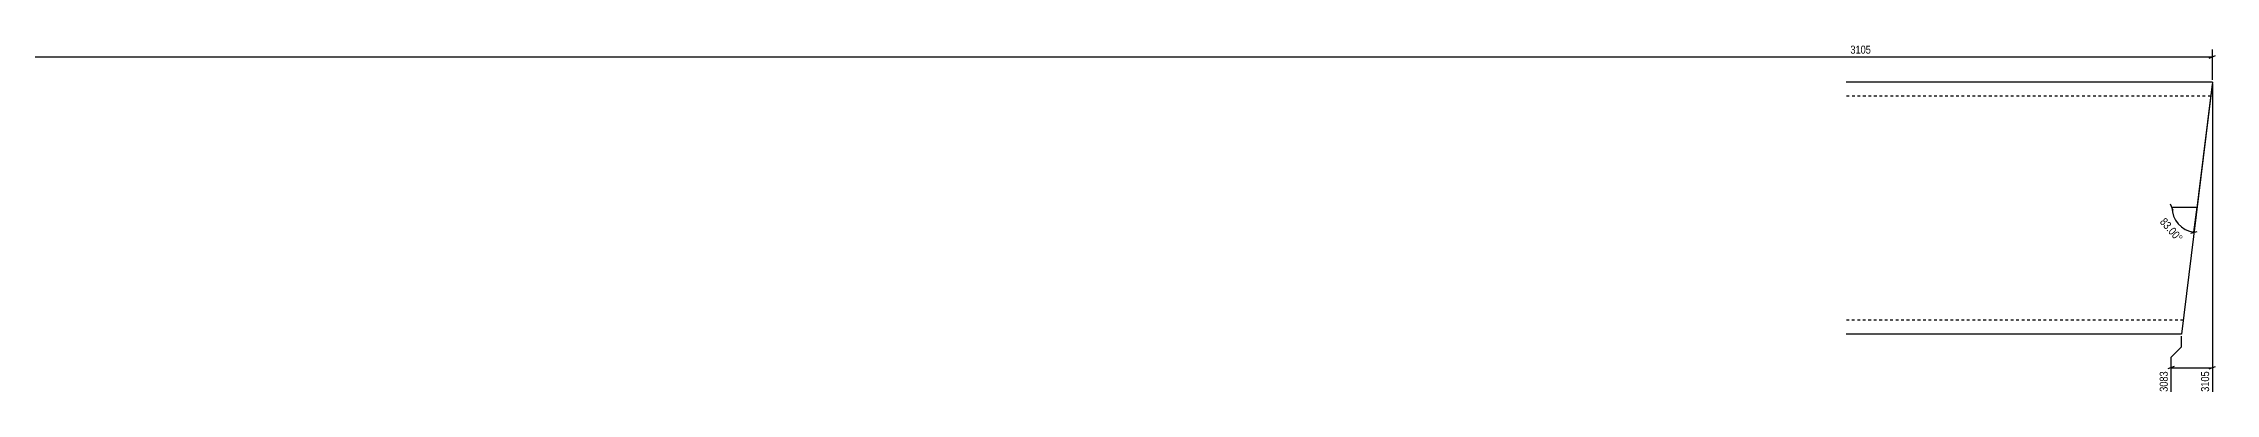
# Model space of a CAD drawing. Header units: millimetres. Extents: x 4 to 3114, y 3 to 253.
# Drawn here: x 1559 to 3114, y 3 to 253 of the extents above; entities that cross this region are included whole.
import ezdxf

# ---------------------------------------------------------------- set-up
doc = ezdxf.new("R2010")
doc.units = ezdxf.units.MM
doc.linetypes.add('DXK_LINE_DOT2', pattern=[3.9198, 1.9599, -1.9599])
doc.layers.add('MÅLSÆTNING', color=7, linetype='Continuous')
doc.layers.add('STÅL', color=7, linetype='Continuous')
doc.styles.add('Arial Narrow', font='ARIALN.TTF', dxfattribs={"height": 0.2})

msp = doc.modelspace()

# ---------------------------------------------------------------- linework, layer by layer
at = {"layer": 'MÅLSÆTNING', "color": 7, "linetype": 'Continuous'}
for p, q in [((3111.5, 227.3), (3111.5, 249.1)), ((6.8, 243.8), (3111.5, 243.8)), ((3109.2, 242.9), (3113.7, 244.7)), ((3111.3, 224.3), (3098.3, 118.5)), ((3111.5, 224.3), (3111.5, 4.5)), ((3083.4, 134.1), (3081.6, 138.6)), ((3082.5, 136.4), (3100.5, 136.4)), ((3098.3, 118.5), (3100.5, 136.4)), ((3096, 117.9), (3100.6, 119.1)), ((3081.9, 29.2), (3089.4, 36.7)), ((3089.4, 36.7), (3089.4, 44.3)), ((3084.1, 22.6), (3079.6, 20.8)), ((3081.9, 4.5), (3081.9, 29.2)), ((3081.9, 21.7), (3111.5, 21.7)), ((3109.2, 20.8), (3113.7, 22.6))]:
    msp.add_line(p, q, dxfattribs=at)
msp.add_arc((3100.5, 136.4), 18, 180, 263, dxfattribs=at)
at = {"layer": 'STÅL', "color": 2, "linetype": 'Continuous'}
for p, q in [((3111.5, 225.8), (2849.4, 225.8)), ((3111.5, 225.8), (3108.4, 200.8)), ((3108.4, 200.8), (3089.4, 45.8)), ((3089.4, 45.8), (2849.4, 45.8))]:
    msp.add_line(p, q, dxfattribs=at)
at = {"layer": 'STÅL', "color": 7, "linetype": 'DXK_LINE_DOT2'}
for p, q in [((3111.3, 223.9), (3108.4, 200.8)), ((3110.3, 215.8), (2849.4, 215.8)), ((3090.6, 55.8), (2849.4, 55.8))]:
    msp.add_line(p, q, dxfattribs=at)

# ---------------------------------------------------------------- next in the draw order: wipeouts: each hides what was drawn before it
at = {"color": 0}
for points in [[(2868.2, 244.9), (2868.2, 253.3), (2851.2, 253.3), (2851.2, 244.9)], [(3086.4, 109.2), (3092.7, 114.7), (3078.1, 131.2), (3071.8, 125.7)]]:
    msp.add_wipeout(points, dxfattribs=at).dxf.layer = 'MÅLSÆTNING'
at = {"color": 0, "linetype": 'Continuous'}
for points in [[(3080.7, 20.3), (3072.3, 20.3), (3072.3, 3.3), (3080.7, 3.3)], [(3110.3, 20.3), (3101.9, 20.3), (3101.9, 3.3), (3110.3, 3.3)]]:
    msp.add_wipeout(points, dxfattribs=at).dxf.layer = 'MÅLSÆTNING'

# ---------------------------------------------------------------- next in the draw order: texts
at = {"layer": 'MÅLSÆTNING', "color": 3, "style": 'Arial Narrow'}
msp.add_text('3105', height=5.73, dxfattribs=at).set_placement((2852.4, 246.1))
msp.add_text('83.00°', height=5.73, rotation=-48.5009, dxfattribs=at).set_placement((3073.5, 125.6))
at = {"layer": 'MÅLSÆTNING', "color": 3, "linetype": 'Continuous', "style": 'Arial Narrow'}
for s, p in [('3083', (3079.5, 4.5)), ('3105', (3109.1, 4.5))]:
    msp.add_text(s, height=5.73, rotation=90.0002, dxfattribs=at).set_placement(p)

doc.saveas('drawing.dxf')
